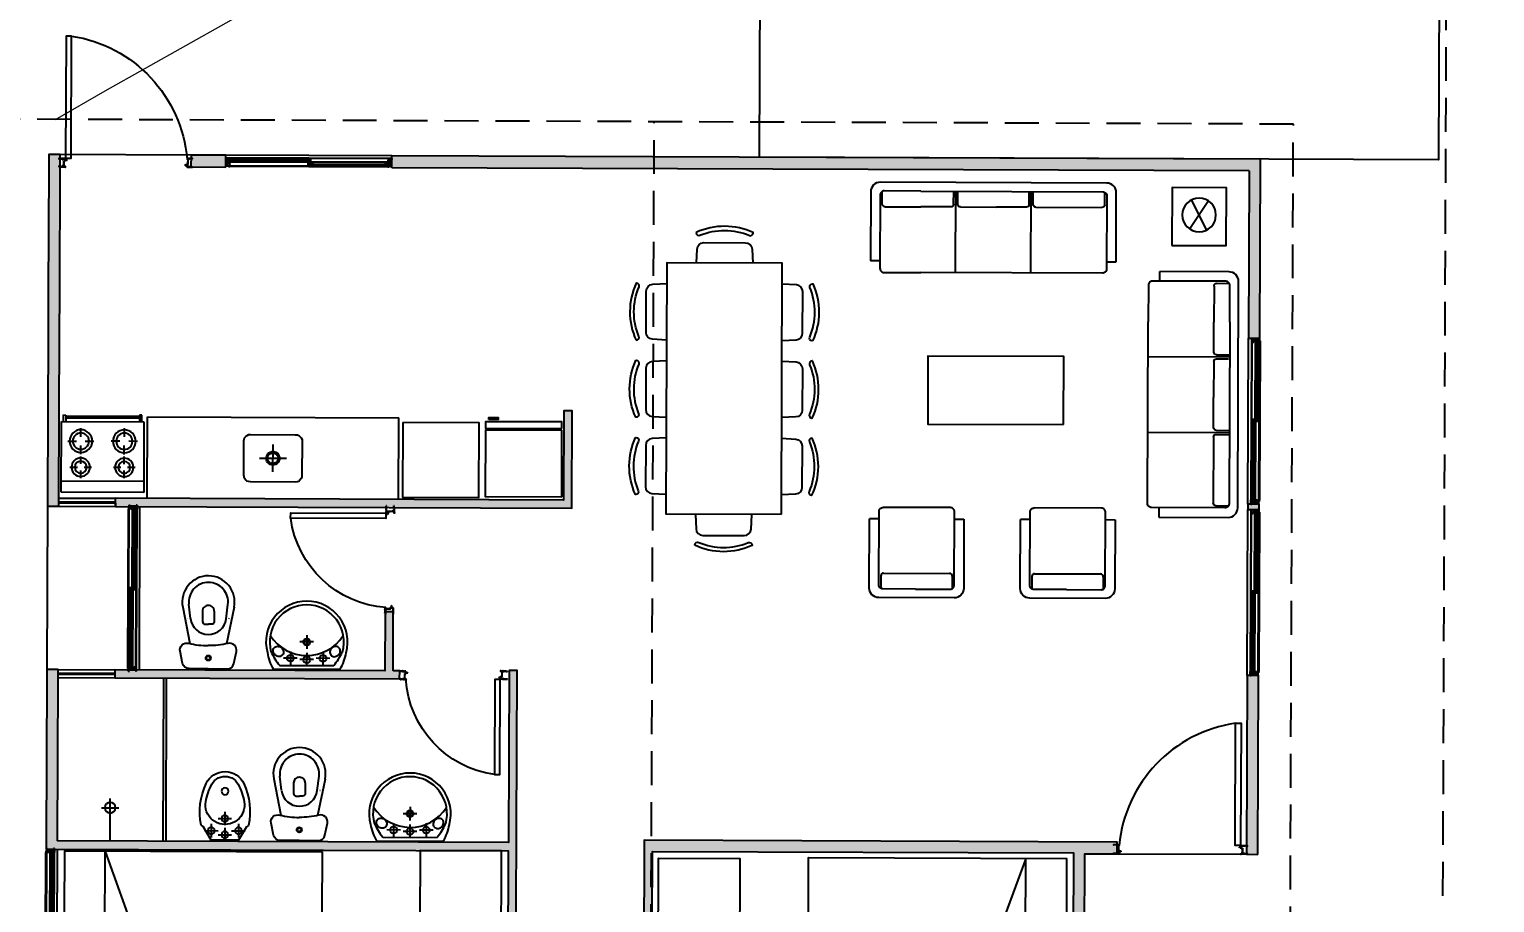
# Model space of a CAD drawing. Header units: inches. Extents: x 203 to 1065, y -1127 to 921.
# Drawn here: x 795.37 to 806.16, y 761.97 to 768.4 of the extents above; entities that cross this region are included whole.
import ezdxf

# ---------------------------------------------------------------- set-up
doc = ezdxf.new("R2010")
doc.units = ezdxf.units.IN
doc.header["$MEASUREMENT"] = 0
doc.header["$PDMODE"] = 35
doc.linetypes.add('DASHED2', pattern=[0.375, 0.25, -0.125])
doc.linetypes.add('HIDDEN', pattern=[0.375, 0.25, -0.125])
for name, color, linetype in [('4-PUERTA', 3, 'Continuous'), ('4-Ventana', 7, 'Continuous'), ('7-TECHO', 3, 'Continuous'), ('8-MUROS', 4, 'Continuous'), ('9-Equipamiento', 8, 'Continuous'), ('COTAS', 7, 'Continuous'), ('CURVAS', 32, 'Continuous'), ('D4', 210, 'Continuous'), ('Estacionamiento', 8, 'Continuous'), ('Mobiliario', 8, 'Continuous')]:
    doc.layers.add(name, color=color, linetype=linetype)
doc.layers.add('Limite terrenos', color=2, linetype='DASHED2', transparency=0.4)
doc.styles.add('TECHNICLITE', font='techl___.ttf')
doc.dimstyles.new('1-100', dxfattribs={"dimscale": 0, "dimtxt": 0.09, "dimasz": 0.03, "dimexe": 0.12, "dimexo": 0.2, "dimgap": 0.005, "dimtad": 3, "dimzin": 0, "dimdsep": 46, "dimtxsty": 'TECHNICLITE', "dimblk1": 'COTA', "dimblk2": 'COTA', "dimsah": 1, "dimcen": 2.5, "dimse1": 1, "dimse2": 1, "dimclrd": 7, "dimclre": 7, "dimclrt": 7, "dimadec": 0, "dimazin": 0, "dimtfac": 1, "dimtdec": 6, "dimtmove": 2, "dimatfit": 3, "dimldrblk": 'COTA', "dimfxl": 1, "dimtolj": 1, "dimtzin": 0, "dimarcsym": 0})

# ---------------------------------------------------------------- blocks, each defined once
blk = doc.blocks.new('PERFIL VENTANA')
for p, q in [((0, 0.03), (0.019, 0.03)), ((0, 0.03), (0, 0.022)), ((0.001, 0.022), (0, 0.022)), ((0.001, 0.028), (0.001, 0.022)), ((0.001, 0.028), (0.007, 0.028)), ((0.007, -0.028), (0.007, 0.028)), ((0.008, 0.013), (0.008, 0.028)), ((0.008, 0.028), (0.02, 0.028)), ((0.008, 0.013), (0.028, 0.013)), ((0.008, -0.012), (0.008, 0.012)), ((0.008, 0.012), (0.029, 0.012)), ((0.019, 0.034), (0.03, 0.034)), ((0.019, 0.034), (0.019, 0.03)), ((0.02, 0.032), (0.02, 0.028)), ((0.02, 0.032), (0.03, 0.032)), ((0.023, 0.017), (0.023, 0.018)), ((0.023, 0.018), (0.029, 0.018)), ((0.023, 0.017), (0.028, 0.017)), ((0.03, 0.034), (0.03, 0.032)), ((0.001, -0.022), (0, -0.022)), ((0, -0.03), (0, -0.022)), ((0, -0.03), (0.03, -0.03)), ((0.001, -0.028), (0.001, -0.022)), ((0.001, -0.028), (0.007, -0.028)), ((0.008, -0.012), (0.029, -0.012)), ((0.008, -0.028), (0.008, -0.013)), ((0.008, -0.013), (0.028, -0.013)), ((0.008, -0.028), (0.019, -0.028)), ((0.02, -0.026), (0.019, -0.026)), ((0.019, -0.028), (0.019, -0.026)), ((0.02, -0.028), (0.02, -0.026)), ((0.02, -0.028), (0.03, -0.028)), ((0.023, -0.017), (0.023, -0.018)), ((0.023, -0.017), (0.028, -0.017)), ((0.023, -0.018), (0.029, -0.018)), ((0.03, -0.03), (0.03, -0.028))]:
    blk.add_line(p, q)
for centre, radius, start, end in [((0.026, 0.015), 0.00298, 322.3763, 37.6237), ((0.026, 0.015), 0.00441, 312.5645, 47.4355), ((0.026, -0.015), 0.00298, 322.3763, 37.6237), ((0.026, -0.015), 0.00441, 312.5645, 47.4355)]:
    blk.add_arc(centre, radius, start, end)
blk = doc.blocks.new('PERFIL VENTANA2')
for p, q in [((0, 0.007), (-0.033, 0.007)), ((-0.033, 0.007), (-0.033, 0.005)), ((-0.033, 0.005), (-0.032, 0.005)), ((-0.033, 0), (-0.032, 0)), ((-0.033, -0.007), (-0.033, 0)), ((-0.023, 0.006), (-0.032, 0.006)), ((-0.032, 0.006), (-0.032, 0.005)), ((-0.032, -0.006), (-0.032, 0)), ((-0.023, -0.006), (-0.023, 0.006)), ((-0.021, -0.006), (-0.021, 0.006)), ((-0.009, 0.006), (-0.021, 0.006)), ((-0.009, -0.006), (-0.009, 0.006)), ((-0.007, -0.006), (-0.007, 0.006)), ((-0.001, 0.006), (-0.007, 0.006)), ((-0.001, 0.006), (-0.001, -0.006)), ((0, 0.007), (0, -0.007)), ((0, -0.007), (-0.033, -0.007)), ((-0.023, -0.006), (-0.032, -0.006)), ((-0.009, -0.006), (-0.021, -0.006)), ((-0.001, -0.006), (-0.007, -0.006))]:
    blk.add_line(p, q)
blk = doc.blocks.new('VENTANA C1')
for p, q in [((0.017, 0.022), (0.017, 0.019)), ((0.017, 0.022), (0.05, 0.022)), ((0.017, 0.019), (0.018, 0.019)), ((0.017, 0.011), (0.018, 0.011)), ((0.017, 0.011), (0.017, 0.007)), ((0.017, 0.007), (0.05, 0.007)), ((0.018, 0.021), (0.018, 0.019)), ((0.018, 0.021), (0.031, 0.021)), ((0.018, 0.011), (0.018, 0.009)), ((0.018, 0.009), (0.031, 0.009)), ((0.031, 0.009), (0.031, 0.021)), ((0.032, 0.009), (0.032, 0.021)), ((0.032, 0.021), (0.038, 0.021)), ((0.032, 0.009), (0.038, 0.009)), ((0.038, 0.009), (0.038, 0.021)), ((0.04, 0.009), (0.04, 0.021)), ((0.04, 0.021), (0.049, 0.021)), ((0.04, 0.009), (0.049, 0.009)), ((0.049, 0.021), (0.049, 0.02)), ((0.05, 0.02), (0.049, 0.02)), ((0.05, 0.015), (0.049, 0.015)), ((0.049, 0.009), (0.049, 0.015)), ((0.05, 0.022), (0.05, 0.02)), ((0.05, 0.007), (0.05, 0.015)), ((1.168, -0.007), (1.168, -0.015)), ((1.201, -0.007), (1.168, -0.007)), ((1.168, -0.02), (1.169, -0.02)), ((1.168, -0.022), (1.168, -0.02)), ((1.201, -0.022), (1.168, -0.022)), ((1.169, -0.009), (1.169, -0.015)), ((1.178, -0.009), (1.169, -0.009)), ((1.169, -0.021), (1.169, -0.02)), ((1.178, -0.021), (1.169, -0.021)), ((1.178, -0.009), (1.178, -0.021)), ((1.18, -0.009), (1.18, -0.021)), ((1.186, -0.009), (1.18, -0.009)), ((1.186, -0.021), (1.18, -0.021)), ((1.186, -0.009), (1.186, -0.021)), ((1.2, -0.009), (1.187, -0.009)), ((1.187, -0.009), (1.187, -0.021)), ((1.2, -0.021), (1.187, -0.021)), ((1.2, -0.011), (1.2, -0.009)), ((1.201, -0.011), (1.2, -0.011)), ((1.2, -0.021), (1.2, -0.019)), ((1.201, -0.019), (1.2, -0.019)), ((1.201, -0.011), (1.201, -0.007)), ((1.201, -0.022), (1.201, -0.019))]:
    blk.add_line(p, q)
for points in [[(0.607, 0.006), (0.615, 0.006), (0.615, -0.007), (0.607, -0.007)], [(0.608, 0.005), (0.614, 0.005), (0.614, -0.005), (0.608, -0.005)]]:
    blk.add_lwpolyline(points, close=True)
at = {"layer": '4-Ventana', "color": 8}
for p, q in [((0.008, 0.003), (0.607, 0.003)), ((0.02, 0.028), (1.202, 0.028)), ((0.03, 0.034), (1.192, 0.034)), ((0.615, 0.003), (1.214, 0.003)), ((0.008, -0.003), (0.607, -0.003)), ((0.02, -0.026), (1.202, -0.026)), ((0.03, -0.03), (1.192, -0.03)), ((0.615, -0.003), (1.214, -0.003))]:
    blk.add_line(p, q, dxfattribs=at)
at = {"layer": '4-Ventana'}
for points in [[(0.046, 0.02), (0.587, 0.02), (0.587, 0.015), (0.046, 0.015)], [(0.625, -0.015), (1.174, -0.015), (1.174, -0.02), (0.625, -0.02)]]:
    blk.add_lwpolyline(points, close=True, dxfattribs=at)
for name, p in [('PERFIL VENTANA', (0, 0)), ('PERFIL VENTANA2', (0.615, 0.015))]:
    blk.add_blockref(name, p)
at = {"xscale": -1}
blk.add_blockref('PERFIL VENTANA', (1.222, 0), dxfattribs=at)
at = {"rotation": 180}
blk.add_blockref('PERFIL VENTANA2', (0.598, -0.015), dxfattribs=at)
blk = doc.blocks.new('PERFIL PUERTA')
blk.add_lwpolyline([(0.026, -0.008), (0.026, -0.009), (0.025, -0.008), (0.025, -0.009), (0.024, -0.008), (0.024, -0.009), (0.023, -0.008), (0.023, -0.009), (0.022, -0.008), (0.022, -0.009), (0.021, -0.008), (0.021, -0.009), (0.02, -0.008), (0.02, -0.009), (0.019, -0.008), (0.019, -0.009), (0.018, -0.008), (0.018, -0.009), (0.017, -0.008), (0.017, -0.009), (0.016, -0.008), (0.016, -0.009), (0.015, -0.008), (0.015, -0.009), (0.005, -0.009), (0.004, -0.008), (0.004, -0.009), (0.003, -0.008), (0.003, -0.009), (0.002, -0.008), (0.002, -0.009), (0.001, -0.008), (0.001, -0.009), (0, -0.008), (0, -0.009), (-0.001, -0.008), (-0.001, -0.009), (-0.002, -0.008), (-0.002, -0.009), (-0.003, -0.008), (-0.003, -0.009), (-0.004, -0.008), (-0.004, -0.009), (-0.005, -0.008), (-0.005, -0.009), (-0.006, -0.008), (-0.006, -0.009), (-0.007, -0.008), (-0.007, -0.009), (-0.011, -0.009), (-0.011, -0.012), (-0.008, -0.012, -0.414214), (-0.007, -0.013), (-0.007, -0.013), (-0.016, -0.013, 0.414214), (-0.017, -0.014), (-0.017, -0.019), (-0.015, -0.019), (-0.015, -0.021, -1), (-0.016, -0.021), (-0.016, -0.02), (-0.017, -0.02), (-0.017, -0.026), (-0.016, -0.026), (-0.016, -0.025, -1), (-0.015, -0.025), (-0.015, -0.027), (-0.018, -0.027, -0.414214), (-0.019, -0.026), (-0.019, -0.014, 0.414214), (-0.02, -0.013), (-0.032, -0.013), (-0.032, -0.012, 0.194303), (-0.033, -0.011, 0.403853), (-0.033, -0.008, 0.403853), (-0.033, -0.006, 0.403853), (-0.033, -0.003, 0.403853), (-0.033, -0.001, 0.403853), (-0.033, 0.002, 0.403853), (-0.033, 0.004, 0.403853), (-0.033, 0.007, 0.403853), (-0.033, 0.009, 0.403853), (-0.033, 0.012, 0.403853), (-0.033, 0.014, 0.403853), (-0.033, 0.017, 0.403853), (-0.033, 0.019, 0.403853), (-0.033, 0.022, 0.403853), (-0.033, 0.024, 0.194303), (-0.032, 0.026), (-0.032, 0.027), (-0.031, 0.027), (-0.031, 0.017), (-0.031, 0.001, 0.414214), (-0.03, 0), (-0.025, 0, -0.414214), (-0.025, -0.001), (-0.025, -0.001, -0.414214), (-0.025, -0.001), (-0.031, -0.001), (-0.031, -0.007), (-0.029, -0.007), (-0.029, -0.008), (-0.03, -0.008, 0.414214), (-0.031, -0.009), (-0.031, -0.011, 0.414214), (-0.03, -0.012), (-0.013, -0.012, 0.414214), (-0.012, -0.011), (-0.012, -0.009), (-0.012, -0.008, -0.414214), (-0.011, -0.007), (0.031, -0.007), (0.031, -0.001), (0.025, -0.001, -0.414214), (0.025, -0.001), (0.025, -0.001, -0.414214), (0.025, 0), (0.03, 0, 0.414214), (0.031, 0.001), (0.031, 0.017), (0.031, 0.027), (0.032, 0.027), (0.032, 0.026, 0.194303), (0.033, 0.024, 0.403853), (0.033, 0.022, 0.403853), (0.033, 0.019, 0.403853), (0.033, 0.017, 0.403853), (0.033, 0.014, 0.403853), (0.033, 0.012, 0.403853), (0.033, 0.009, 0.403853), (0.033, 0.007, 0.403853), (0.033, 0.004, 0.403853), (0.033, 0.002, 0.403853), (0.033, -0.001, 0.403853), (0.033, -0.003, 0.403853), (0.033, -0.006, 0.403853), (0.033, -0.008, 0.403853), (0.033, -0.011, 0.194303), (0.032, -0.012), (0.032, -0.013), (0.026, -0.013), (0.026, -0.013, -0.414214), (0.027, -0.012), (0.031, -0.012), (0.031, -0.009), (0.027, -0.009)], format="xyb", close=True)
blk = doc.blocks.new('PERFIL PUERTA 1')
for p, q in [((-0.002, 0.04), (0.005, 0.04)), ((-0.002, 0.001), (-0.002, 0.002)), ((0, 0), (-0.002, 0)), ((-0.002, 0), (-0.002, 0)), ((0, 0), (-0.002, 0)), ((0, 0.038), (0.005, 0.038)), ((0, 0.032), (0, 0.038)), ((0, 0.032), (0.041, 0.032)), ((0, 0.024), (0, 0.031)), ((0.042, 0.031), (0, 0.031)), ((0, 0.024), (0.01, 0.024)), ((0, 0.013), (0, 0.023)), ((0.01, 0.023), (0, 0.023)), ((0, 0.009), (0, 0.014)), ((0, 0.001), (0, 0.009)), ((0, 0.001), (0.001, 0.001)), ((0, 0), (0, -0.009)), ((0.001, 0.001), (0.001, -0.009)), ((0.005, 0.038), (0.005, 0.04)), ((0.01, 0.023), (0.01, 0.024)), ((0.037, 0.038), (0.037, 0.04)), ((0.037, 0.04), (0.048, 0.04)), ((0.037, 0.038), (0.041, 0.038)), ((0.041, 0.032), (0.041, 0.038)), ((0.042, 0.031), (0.042, 0.038)), ((0.042, 0.038), (0.058, 0.038)), ((0.046, 0.055), (0.049, 0.055)), ((0.046, 0.052), (0.046, 0.055)), ((0.046, 0.052), (0.047, 0.052)), ((0.046, 0.046), (0.046, 0.049)), ((0.046, 0.049), (0.047, 0.049)), ((0.046, 0.046), (0.048, 0.046)), ((0.047, 0.053), (0.048, 0.053)), ((0.047, 0.052), (0.047, 0.053)), ((0.047, 0.048), (0.047, 0.049)), ((0.047, 0.048), (0.048, 0.048)), ((0.048, 0.048), (0.048, 0.053)), ((0.048, 0.04), (0.048, 0.046)), ((0.049, 0.04), (0.049, 0.055)), ((0.049, 0.04), (0.059, 0.04)), ((0.05, 0.023), (0.05, 0.024)), ((0.05, 0.024), (0.058, 0.024)), ((0.058, 0.023), (0.05, 0.023)), ((0.056, 0.001), (0.058, 0.001)), ((0.056, 0.001), (0.056, -0.009)), ((0.057, 0.031), (0.057, 0.032)), ((0.057, 0.032), (0.058, 0.032)), ((0.058, 0.031), (0.057, 0.031)), ((0.058, 0.032), (0.058, 0.038)), ((0.058, 0.024), (0.058, 0.031)), ((0.058, 0.013), (0.058, 0.023)), ((0.058, 0.009), (0.058, 0.014)), ((0.058, 0.001), (0.058, 0.009)), ((0.058, 0), (0.058, -0.009)), ((0.058, 0), (0.059, 0)), ((0.059, 0), (0.058, 0)), ((0.059, 0), (0.059, 0)), ((0, -0.009), (0.001, -0.009)), ((0.056, -0.009), (0.058, -0.009))]:
    blk.add_line(p, q)
for radius in [0.00228, 0.00128]:
    blk.add_circle((-0.002, 0.042), radius)
for centre, radius, start, end in [((-0.006, 0.008), 0.004, 15.4778, 15.4778), ((-0.006, 0.04), 0.004, 344.5222, 353.5674), ((-0.001, 0.039), 0.000208, 164.5222, 254.3626), ((-0.002, 0.038), 0.000926, 315.0751, 43.9996), ((-0.001, 0.038), 0.000208, 108.652, 250.079), ((-0.002, 0.037), 0.000926, 316.0004, 45.3053), ((-0.002, 0.035), 0.000926, 315.0751, 47.463), ((-0.001, 0.036), 0.000208, 105.6374, 242.4915), ((-0.002, 0.033), 0.000926, 316.0004, 45.3053), ((-0.001, 0.034), 0.000208, 108.652, 250.079), ((-0.006, 0.032), 0.004, 359.3447, 0.6553), ((-0.001, 0.033), 0.000208, 105.6374, 180.6553), ((-0.002, 0.032), 0.000926, 315.0751, 43.9996), ((-0.001, 0.032), 0.000208, 179.3447, 254.3626), ((-0.002, 0.03), 0.000926, 316.0004, 45.3053), ((-0.001, 0.031), 0.000208, 108.652, 250.079), ((-0.001, 0.029), 0.000208, 105.6374, 242.4915), ((-0.002, 0.028), 0.000926, 315.0751, 47.463), ((-0.001, 0.027), 0.000208, 108.652, 250.079), ((-0.002, 0.026), 0.000926, 316.0004, 45.3053), ((-0.006, 0.024), 0.004, 0, 15.4778), ((-0.001, 0.026), 0.000208, 105.6374, 195.4778), ((-0.006, 0.024), 0.004, 344.5222, 0), ((-0.001, 0.023), 0.000208, 164.5222, 254.3626), ((-0.002, 0.023), 0.000926, 315.0751, 43.9996), ((-0.001, 0.022), 0.000208, 108.652, 250.079), ((-0.002, 0.021), 0.000926, 316.0004, 45.3053), ((-0.002, 0.019), 0.000926, 315.0751, 47.463), ((-0.001, 0.02), 0.000208, 105.6374, 242.4915), ((-0.002, 0.017), 0.000926, 316.0004, 45.3053), ((-0.001, 0.018), 0.000208, 108.652, 250.079), ((-0.001, 0.017), 0.000208, 105.6374, 195.4778), ((-0.006, 0.015), 0.004, 8.6374, 15.4778), ((-0.001, 0.016), 0.000208, 164.5222, 254.3626), ((-0.006, 0.017), 0.004, 344.5222, 351.3626), ((-0.002, 0.015), 0.000926, 315.0751, 43.9996), ((-0.001, 0.014), 0.000208, 108.652, 250.079), ((-0.002, 0.013), 0.000926, 316.0004, 45.3053), ((-0.002, 0.011), 0.000926, 315.0751, 47.463), ((-0.001, 0.012), 0.000208, 105.6374, 242.4915), ((-0.001, 0.01), 0.000208, 108.652, 250.079), ((-0.002, 0.01), 0.000926, 316.0004, 45.3053), ((-0.001, 0.009), 0.000208, 164.5222, 254.3626), ((-0.001, 0.009), 0.000208, 105.6374, 195.4778), ((-0.002, 0.008), 0.000926, 315.0751, 43.9996), ((-0.002, 0.006), 0.000926, 316.0004, 45.3053), ((-0.001, 0.007), 0.000208, 108.652, 250.079), ((-0.001, 0.005), 0.000208, 105.6374, 242.4915), ((-0.002, 0.004), 0.000926, 315.0751, 47.463), ((-0.001, 0.003), 0.000208, 108.652, 250.079), ((-0.002, 0.003), 0.000926, 316.0004, 45.3053), ((-0.001, 0.002), 0.000208, 105.6374, 195.4778), ((-0.006, 0), 0.004, 0, 15.4778), ((0.063, 0.04), 0.004, 186.4326, 195.4778), ((0.06, 0.038), 0.000926, 136.0004, 224.9249), ((0.059, 0.039), 0.000208, 285.6374, 15.4778), ((0.059, 0.038), 0.000208, 289.921, 71.348), ((0.06, 0.037), 0.000926, 134.6947, 223.9996), ((0.059, 0.036), 0.000208, 297.5085, 74.3626), ((0.06, 0.035), 0.000926, 132.537, 224.9249), ((0.059, 0.034), 0.000208, 289.921, 71.348), ((0.06, 0.033), 0.000926, 134.6947, 223.9996), ((0.059, 0.033), 0.000208, 359.3447, 74.3626), ((0.059, 0.032), 0.000208, 285.6374, 0.6553), ((0.06, 0.032), 0.000926, 136.0004, 224.9249), ((0.059, 0.031), 0.000208, 289.921, 71.348), ((0.06, 0.03), 0.000926, 134.6947, 223.9996), ((0.06, 0.028), 0.000926, 132.537, 224.9249), ((0.059, 0.029), 0.000208, 297.5085, 74.3626), ((0.06, 0.026), 0.000926, 134.6947, 223.9996), ((0.059, 0.027), 0.000208, 289.921, 71.348), ((0.059, 0.026), 0.000208, 344.5222, 74.3626), ((0.063, 0.024), 0.004, 164.5222, 180), ((0.059, 0.024), 0.000208, 285.6374, 15.4778), ((0.06, 0.023), 0.000926, 136.0004, 224.9249), ((0.063, 0.025), 0.004, 186.4326, 195.4778), ((0.059, 0.022), 0.000208, 289.921, 71.348), ((0.06, 0.021), 0.000926, 134.6947, 223.9996), ((0.059, 0.02), 0.000208, 297.5085, 74.3626), ((0.06, 0.02), 0.000926, 132.537, 224.9249), ((0.059, 0.019), 0.000208, 289.921, 71.348), ((0.06, 0.018), 0.000926, 134.6947, 223.9996), ((0.06, 0.016), 0.000926, 136.0004, 224.9249), ((0.059, 0.017), 0.000208, 285.6374, 0.6553), ((0.059, 0.017), 0.000208, 359.3447, 74.3626), ((0.06, 0.014), 0.000926, 134.6947, 223.9996), ((0.059, 0.015), 0.000208, 289.921, 71.348), ((0.059, 0.014), 0.000208, 297.5085, 74.3626), ((0.06, 0.013), 0.000926, 132.537, 224.9249), ((0.059, 0.012), 0.000208, 289.921, 71.348), ((0.06, 0.011), 0.000926, 134.6947, 223.9996), ((0.063, 0.009), 0.004, 164.5222, 180), ((0.059, 0.01), 0.000208, 344.5222, 74.3626), ((0.063, 0.009), 0.004, 180, 195.4778), ((0.059, 0.008), 0.000208, 285.6374, 15.4778), ((0.06, 0.007), 0.000926, 136.0004, 224.9249), ((0.059, 0.006), 0.000208, 289.921, 71.348), ((0.06, 0.006), 0.000926, 134.6947, 223.9996), ((0.059, 0.005), 0.000208, 297.5085, 74.3626), ((0.06, 0.004), 0.000926, 132.537, 224.9249), ((0.06, 0.002), 0.000926, 134.6947, 223.9996), ((0.059, 0.003), 0.000208, 289.921, 71.348), ((0.059, 0.001), 0.000208, 344.5222, 74.3626), ((0.063, 0), 0.004, 164.5222, 180), ((0.064, 0.032), 0.004, 179.3447, 180.6553), ((0.064, 0.017), 0.004, 179.3447, 180.6553)]:
    blk.add_arc(centre, radius, start, end)
blk = doc.blocks.new('PUERTA 90')
at = {"layer": '4-PUERTA'}
blk.add_lwpolyline([(-0.045, 0.03), (-0.085, 0.03), (-0.085, 0.93), (-0.045, 0.93)], close=True, dxfattribs=at)
at = {"layer": '4-PUERTA', "color": 252}
blk.add_arc((0.063, -0.066), 1.007, 98.4244, 174.7413, dxfattribs=at)
at = {"rotation": 90}
for name, p in [('PERFIL PUERTA', (-0.953, 0)), ('PERFIL PUERTA 1', (0, -0.031))]:
    blk.add_blockref(name, p, dxfattribs=at)
blk = doc.blocks.new('COCINA1')
at = {"linetype": 'Continuous'}
for p, q in [((0, 0.304), (0, -0.304)), ((0.52, 0.304), (0, 0.304)), ((0.08, 0.304), (0.08, -0.304)), ((0.184, 0.24), (0.184, 0.184)), ((0.376, 0.256), (0.376, 0.192)), ((0.52, -0.304), (0.52, 0.304)), ((0.52, 0.288), (0.568, 0.288)), ((0.568, 0.272), (0.52, 0.272)), ((0.544, 0.272), (0.544, -0.272)), ((0.552, -0.272), (0.552, 0.272)), ((0.56, 0.272), (0.56, -0.272)), ((0.568, 0.288), (0.568, 0.272)), ((0.104, 0.16), (0.16, 0.16)), ((0.184, 0.136), (0.184, 0.08)), ((0.208, 0.16), (0.264, 0.16)), ((0.28, 0.16), (0.344, 0.16)), ((0.376, 0.128), (0.376, 0.064)), ((0.408, 0.16), (0.472, 0.16)), ((0.184, -0.136), (0.184, -0.08)), ((0.376, -0.128), (0.376, -0.064)), ((0.104, -0.16), (0.16, -0.16)), ((0.184, -0.24), (0.184, -0.184)), ((0.208, -0.16), (0.264, -0.16)), ((0.28, -0.16), (0.344, -0.16)), ((0.376, -0.256), (0.376, -0.192)), ((0.408, -0.16), (0.472, -0.16)), ((0, -0.304), (0.52, -0.304)), ((0.568, -0.272), (0.52, -0.272)), ((0.52, -0.288), (0.568, -0.288)), ((0.568, -0.288), (0.568, -0.272))]:
    blk.add_line(p, q, dxfattribs=at)
for centre, radius in [((0.184, 0.16), 0.068), ((0.376, 0.16), 0.084), ((0.376, 0.16), 0.06), ((0.184, 0.16), 0.044), ((0.184, -0.16), 0.068), ((0.376, -0.16), 0.084), ((0.376, -0.16), 0.06), ((0.184, -0.16), 0.044)]:
    blk.add_circle(centre, radius, dxfattribs=at)
blk = doc.blocks.new('HEL1-PL')
for points in [[(2, -41), (73, -41), (73, 41), (2, 41)], [(75, -41), (82, -41), (82, 41), (75, 41)], [(84.3, 37.3), (86.6, 37.3), (86.6, 27.4), (84.3, 27.4)]]:
    blk.add_lwpolyline(points, close=True)
blk = doc.blocks.new('1sillon3c')
at = {"color": 0}
for p, q in [((0.58, 0.834), (0.58, 0.904)), ((0.16, 0.819), (0.071, 0.819)), ((0.18, 0.799), (0.18, 0.534)), ((0.18, 0.313), (0.18, 0.534)), ((0.16, 0.293), (0.064, 0.293)), ((0.664, 0.278), (0.064, 0.278)), ((0.16, 0.263), (0.071, 0.263)), ((0.18, 0.243), (0.18, -0.022)), ((0.18, -0.243), (0.18, -0.022)), ((0.16, -0.263), (0.064, -0.263)), ((0.664, -0.278), (0.064, -0.278)), ((0.16, -0.293), (0.064, -0.293)), ((0.18, -0.313), (0.18, -0.799)), ((0.16, -0.819), (0.071, -0.819)), ((0.58, -0.834), (0.58, -0.904))]:
    blk.add_line(p, q, dxfattribs=at)
for points in [[(0.58, -0.904), (0.07, -0.904, -0.414214), (0, -0.834), (0, 0.834), (0, 0.834, -0.414214), (0.07, 0.904), (0.58, 0.904, -0.42137)], [(0.064, 0.534), (0.064, 0.804, -0.414214), (0.094, 0.834), (0.634, 0.834, -0.414214), (0.664, 0.804)], [(0.664, 0.804), (0.664, 0.534, -0.37482)], [(0.064, 0.534), (0.064, -0.804, 0.414214), (0.094, -0.834), (0.634, -0.834, 0.414214), (0.664, -0.804)], [(0.664, -0.804), (0.664, 0.534, 0.129153)]]:
    blk.add_lwpolyline(points, format="xyb", dxfattribs=at)
for centre, start, end in [((0.16, 0.799), 0, 90), ((0.16, 0.313), 270, 0), ((0.16, 0.243), 0, 90), ((0.16, -0.243), 270, 0), ((0.16, -0.313), 0, 90), ((0.16, -0.799), 270, 0)]:
    blk.add_arc(centre, 0.02, start, end, dxfattribs=at)
blk = doc.blocks.new('sillon solo')
at = {"layer": '9-Equipamiento'}
for p, q in [((-0.278, 0.579), (-0.348, 0.579)), ((0.278, 0.58), (0.348, 0.58)), ((-0.263, 0.16), (-0.263, 0.064)), ((-0.243, 0.18), (0.243, 0.18)), ((0.263, 0.16), (0.263, 0.071))]:
    blk.add_line(p, q, dxfattribs=at)
for points in [[(-0.008, 0.064), (-0.248, 0.064, -0.414214), (-0.278, 0.094), (-0.278, 0.634, -0.414214), (-0.248, 0.664)], [(0.248, 0.664), (-0.248, 0.664, 0.129153)], [(-0.008, 0.064), (0.248, 0.064, 0.414214), (0.278, 0.094), (0.278, 0.634, 0.414214), (0.248, 0.664)], [(0.348, 0.58), (0.348, 0.07, -0.414214), (0.278, 0), (-0.278, 0), (-0.278, 0, -0.414214), (-0.348, 0.07), (-0.348, 0.579, -0.42137)]]:
    blk.add_lwpolyline(points, format="xyb", dxfattribs=at)
for centre, start, end in [((-0.243, 0.16), 90.0034, 180.0034), ((0.243, 0.16), 0.0034, 90.0034)]:
    blk.add_arc(centre, 0.02, start, end, dxfattribs=at)
blk = doc.blocks.new('Inodmochila')
at = {"color": 8}
for p, q in [((-0.189, -0.374), (-0.135, -0.106)), ((0.189, -0.374), (0.135, -0.106)), ((-0.131, -0.29), (-0.144, -0.395)), ((0.131, -0.29), (0.144, -0.395))]:
    blk.add_line(p, q, dxfattribs=at)
for points in [[(0, 0.079), (-0.14, 0.079, 0.352711), (-0.189, 0.04), (-0.208, -0.049, 0.541684), (-0.144, -0.108, -0.060637), (0, -0.091, -0.187796)], [(0, 0.079), (0.14, 0.079, -0.352711), (0.189, 0.04), (0.208, -0.049, -0.541684), (0.144, -0.108, 0.060637), (0, -0.091, 0.187796)], [(-0.043, -0.346), (-0.043, -0.268, -0.414214), (-0.023, -0.248), (0, -0.248)], [(0.043, -0.346), (0.043, -0.268, 0.414214), (0.023, -0.248), (0, -0.248)]]:
    blk.add_lwpolyline(points, format="xyb", dxfattribs=at)
for radius in [0.0189, 0.0189, 0.0139]:
    blk.add_circle((0, 0), radius, dxfattribs=at)
for centre, radius, start, end in [((0, -0.305), 0.132, 90, 173.2167), ((0, -0.305), 0.132, 6.7833, 90), ((0, -0.412), 0.193, 141.6916, 142.0334), ((0, -0.412), 0.193, 37.9666, 38.3084), ((0, -0.412), 0.193, 168.6739, 270), ((0, -0.412), 0.145, 173.2166, 270), ((-0.002, -0.345), 0.0412, 179.6418, 272.6053), ((0.002, -0.345), 0.0412, 267.3947, 0.3582), ((0, -0.412), 0.193, 270, 11.3261), ((0, -0.412), 0.145, 270, 6.7834)]:
    blk.add_arc(centre, radius, start, end, dxfattribs=at)
blk = doc.blocks.new('Lavatnordico')
at = {"color": 8}
for p, q in [((0.2, -0.027), (-0.2, -0.027)), ((-0.17, -0.08), (-0.07, -0.08)), ((-0.12, -0.13), (-0.12, -0.03)), ((-0.05, -0.07), (0.05, -0.07)), ((0, -0.12), (0, -0.02)), ((0.07, -0.08), (0.17, -0.08)), ((0.12, -0.13), (0.12, -0.03)), ((-0.05, -0.2), (0.05, -0.2)), ((0, -0.25), (0, -0.15))]:
    blk.add_line(p, q, dxfattribs=at)
for points in [[(0.246, 0), (-0.246, 0, 0.098119), (-0.29, -0.121, 0.494177), (0, -0.5, 0.494177), (0.29, -0.121, 0.098119)], [(-0.24, -0.156, 0.110975), (-0.229, -0.164, 0.102816), (-0.215, -0.167, 0.093051), (-0.2, -0.165, 0.087156), (-0.186, -0.157, 0.087156), (-0.176, -0.144, 0.093051), (-0.171, -0.13, 0.102816), (-0.172, -0.116, 0.110975), (-0.178, -0.104, 0.110975), (-0.189, -0.096, 0.102816), (-0.203, -0.092, 0.093051), (-0.218, -0.095, 0.087156), (-0.232, -0.103, 0.087156), (-0.242, -0.115, 0.093051), (-0.247, -0.129, 0.102816), (-0.246, -0.144, 0.110975)], [(0.24, -0.156, -0.110975), (0.229, -0.164, -0.102816), (0.215, -0.167, -0.093051), (0.2, -0.165, -0.087156), (0.186, -0.157, -0.087156), (0.176, -0.144, -0.093051), (0.171, -0.13, -0.102816), (0.172, -0.116, -0.110975), (0.178, -0.104, -0.110975), (0.189, -0.096, -0.102816), (0.203, -0.092, -0.093051), (0.218, -0.095, -0.087156), (0.232, -0.103, -0.087156), (0.242, -0.115, -0.093051), (0.247, -0.129, -0.102816), (0.246, -0.144, -0.110975)]]:
    blk.add_lwpolyline(points, format="xyb", close=True, dxfattribs=at)
for centre, radius in [((-0.12, -0.08), 0.025), ((0, -0.07), 0.025), ((0.12, -0.08), 0.025), ((0, -0.2), 0.025), ((0, -0.2), 0.02)]:
    blk.add_circle(centre, radius, dxfattribs=at)
for centre, radius, start, end in [((0, -0.418), 0.318, 32.4176, 147.5824), ((0.089, -0.278), 0.382, 139.0798, 156.7648), ((-0.089, -0.278), 0.382, 23.2352, 40.9202), ((0, -0.2), 0.273, 164.4705, 270), ((0, -0.2), 0.273, 270, 15.5295)]:
    blk.add_arc(centre, radius, start, end, dxfattribs=at)
blk = doc.blocks.new('Bidetnordico')
at = {"color": 0}
for p, q in [((0, -0.08), (0, 0.02)), ((-0.15, -0.06), (-0.05, -0.06)), ((-0.1, -0.11), (-0.1, -0.01)), ((-0.05, -0.03), (0.05, -0.03)), ((0, -0.2), (0, -0.1)), ((0.05, -0.06), (0.15, -0.06)), ((0.1, -0.11), (0.1, -0.01)), ((-0.05, -0.15), (0.05, -0.15))]:
    blk.add_line(p, q, dxfattribs=at)
blk.add_lwpolyline([(0.139, -0.407, 0.159269), (0.175, -0.1), (0.16, -0.09), (0.1, 0.01), (-0.1, 0.01), (-0.16, -0.09), (-0.175, -0.1, 0.159269), (-0.139, -0.407, 0.638069)], format="xyb", close=True, dxfattribs=at)
for centre in [(-0.1, -0.06), (0, -0.03), (0.1, -0.06), (0, -0.15), (0, -0.35)]:
    blk.add_circle(centre, 0.025, dxfattribs=at)
for centre, radius, start, end in [((0, -0.25), 0.144, 357.5047, 182.4953), ((0.237, -0.212), 0.383, 186.6217, 207.0756), ((-0.237, -0.212), 0.383, 332.9244, 353.3783), ((0, -0.35), 0.11, 199.2276, 340.7724)]:
    blk.add_arc(centre, radius, start, end, dxfattribs=at)
blk = doc.blocks.new('4 Dorm')
h = blk.add_hatch(color=8)
h.dxf.hatch_style = 1
h.paths.add_polyline_path([(-4.465, 10.238), (-8.922, 10.238), (-8.922, 8.849), (-8.838, 8.849), (-8.838, 10.151), (-5.519, 10.151), (-5.519, 8.498), (-5.459, 8.498), (-5.459, 8.544), (-4.518, 8.544), (-4.518, 8.497), (-4.465, 8.497), (-4.465, 8.604), (-5.459, 8.604), (-5.459, 10.151), (-4.465, 10.151)])
h.paths.add_polyline_path([(0, 10.238), (-4.465, 10.238), (-4.465, 10.151), (-1.358, 10.151), (-1.358, 8.849), (-1.274, 8.849), (-1.274, 10.151), (0, 10.151)])
h.paths.add_polyline_path([(-0.032, 10.151), (-0.069, 10.151), (-0.069, 10.011), (-0.032, 10.011)], flags=17)
h.paths.add_polyline_path([(-0.109, 10.151), (-0.146, 10.151), (-0.146, 10.011), (-0.109, 10.011)], flags=17)
h.paths.add_polyline_path([(-1.274, 7.637), (-1.338, 7.637), (-4.465, 7.637), (-4.465, 7.577), (-1.274, 7.577)])
h.paths.add_polyline_path([(-4.465, 7.637), (-4.518, 7.637), (-4.518, 7.577), (-4.465, 7.577)])
h.paths.add_polyline_path([(-5.457, 7.637), (-8.922, 7.637), (-8.922, 6.325), (-8.838, 6.325), (-8.838, 7.577), (-5.457, 7.577)])
h.paths.add_polyline_path([(-5.459, 6.716), (-5.519, 6.716), (-5.519, 5.113), (-8.922, 5.113), (-8.922, 5.053), (-8.922, 3.851), (-8.922, 3.791), (-8.838, 3.791), (-8.838, 3.851), (-8.842, 3.851), (-8.842, 5.053), (-5.519, 5.053), (-5.519, 3.786), (-5.459, 3.786)])
h.paths.add_polyline_path([(-6.324, 3.851), (-8.422, 3.851), (-8.422, 3.791), (-6.433, 3.791), (-6.433, 3.358), (-6.373, 3.358), (-6.373, 3.791), (-6.324, 3.791)])
h.paths.add_polyline_path([(-5.062, 2.589), (-8.422, 2.589), (-8.422, 2.529), (-5.122, 2.529), (-5.122, 1.873), (-5.062, 1.873)])
h.paths.add_polyline_path([(-8.838, 1.317), (-8.838, 2.529), (-8.838, 2.589), (-8.922, 2.589), (-8.922, 2.529), (-8.922, 1.317), (-8.922, 1.024), (-8.922, 0.087), (-8.922, 0), (-8.838, 0), (-8.838, 0.085), (-8.838, 1.024)])
h.paths.add_polyline_path([(-7.618, 0.087), (-7.875, 0.087), (-7.875, 0), (-7.618, 0)])
h.paths.add_polyline_path([(-4.465, 0.087), (-6.396, 0.087), (-6.396, 0), (-4.465, 0)])
h.paths.add_polyline_path([(0, 1.317), (-0.084, 1.317), (-0.084, 0.087), (-4.465, 0.087), (-4.465, 0), (0, 0)])
h.paths.add_polyline_path([(0, 2.579), (-0.084, 2.579), (-0.084, 2.539), (0, 2.539)])
h.paths.add_polyline_path([(0, 5.118), (-0.084, 5.118), (-0.084, 3.801), (0, 3.801)])
h.paths.add_polyline_path([(-1.274, 6.365), (-1.358, 6.365), (-1.358, 5.113), (-4.458, 5.113), (-4.458, 6.716), (-4.465, 6.716), (-4.465, 5.031), (-1.036, 5.031), (-1.036, 5.118), (-1.274, 5.118)])
h.paths.add_polyline_path([(-4.465, 6.716), (-4.518, 6.716), (-4.518, 5.031), (-4.465, 5.031)])
h.paths.add_polyline_path([(-4.458, 8.604), (-4.465, 8.604), (-4.465, 8.497), (-4.458, 8.497)])
at = {"color": 8}
for p, q in [((-1.036, 5.118), (-0.084, 5.118)), ((-7.875, 0), (-8.838, 0))]:
    blk.add_line(p, q, dxfattribs=at)
for p in [(-8.422, 2.564), (-8.422, 2.589)]:
    blk.add_line(p, (-8.422, 2.589))
at = {"layer": '4-PUERTA'}
for points in [[(-5.584, 3.852), (-5.624, 3.852), (-5.624, 4.552), (-5.584, 4.552)], [(-6.431, 2.631), (-6.431, 2.671), (-7.131, 2.671), (-7.131, 2.631)]]:
    blk.add_lwpolyline(points, close=True, dxfattribs=at)
at = {"layer": '4-PUERTA', "color": 9}
for centre, start, end in [((-5.52, 3.799), 97.8162, 176.2807), ((-6.378, 2.567), 93.7193, 172.1838)]:
    blk.add_arc(centre, 0.76, start, end, dxfattribs=at)
at = {"layer": '4-Ventana'}
for p, q in [((-8.838, 3.826), (-8.422, 3.826)), ((-8.838, 3.821), (-8.422, 3.821)), ((-8.838, 3.816), (-8.422, 3.816)), ((-8.838, 2.564), (-8.422, 2.564)), ((-8.838, 2.559), (-8.422, 2.559)), ((-8.838, 2.554), (-8.422, 2.554))]:
    blk.add_line(p, q, dxfattribs=at)
at = {"layer": '7-TECHO', "linetype": 'HIDDEN'}
for p, q in [((-4.465, 10.251), (-4.465, -0.259)), ((0.241, 10.251), (0.241, -0.259)), ((0.241, -0.259), (-9.172, -0.259))]:
    blk.add_line(p, q, dxfattribs=at)
at = {"layer": '8-MUROS', "color": 252}
for p, q in [((-8.838, 6.325), (-8.838, 5.113)), ((-8.062, 3.851), (-8.062, 5.053)), ((-8.042, 3.851), (-8.042, 5.053)), ((-8.922, 2.589), (-8.922, 3.791)), ((-8.838, 3.851), (-8.422, 3.851)), ((-8.838, 3.791), (-8.422, 3.791)), ((-8.241, 3.791), (-8.241, 2.589)), ((-0.084, 3.801), (-0.084, 2.579)), ((-8.838, 2.589), (-8.422, 2.589)), ((-8.838, 2.529), (-8.422, 2.529)), ((-8.188, 2.529), (-8.188, 1.929)), ((-6.338, 2.529), (-6.338, 1.929)), ((-0.084, 2.539), (-0.084, 1.317)), ((-8.188, 1.929), (-6.338, 1.929)), ((-6.396, 0), (-7.618, 0))]:
    blk.add_line(p, q, dxfattribs=at)
at = {"layer": '8-MUROS'}
for p, q in [((-8.922, 3.851), (-8.922, 5.053)), ((-8.842, 3.851), (-8.842, 5.053)), ((-8.838, 3.851), (-8.838, 3.791)), ((-8.422, 3.791), (-8.422, 3.851)), ((-8.422, 2.589), (-8.422, 2.529)), ((-7.875, 0.087), (-7.618, 0.087)), ((-7.875, 0), (-7.875, 0.087)), ((-7.618, 0.087), (-7.618, 0)), ((-6.396, 0.087), (-6.396, 0)), ((-0.084, 0.087), (-6.396, 0.087))]:
    blk.add_line(p, q, dxfattribs=at)
at = {"layer": '8-MUROS', "color": 8}
for p, q in [((-8.452, 5.053), (-8.452, 4.739)), ((-8.515, 4.807), (-8.389, 4.807))]:
    blk.add_line(p, q, dxfattribs=at)
at = {"layer": '8-MUROS'}
for points in [[(-8.922, 5.053), (-8.922, 5.053), (-8.922, 5.113), (-5.519, 5.113), (-5.519, 6.716), (-5.459, 6.716), (-5.459, 3.786), (-5.519, 3.786), (-5.519, 5.053), (-8.842, 5.053)], [(-1.274, 6.365), (-1.274, 5.118), (-1.036, 5.118), (-1.036, 5.031), (-4.518, 5.031), (-4.518, 6.716), (-4.458, 6.716), (-4.458, 5.113), (-1.358, 5.113), (-1.358, 6.365), (-1.274, 6.365)], [(0, 5.118), (0, 3.801), (-0.084, 3.801), (-0.084, 5.118), (0, 5.118)], [(-8.838, 3.791), (-8.922, 3.791), (-8.922, 3.851)], [(-8.842, 3.851), (-8.838, 3.851)], [(-8.422, 3.851), (-6.324, 3.851), (-6.324, 3.791), (-6.373, 3.791)], [(-6.373, 3.791), (-6.373, 3.358), (-6.433, 3.358), (-6.433, 3.791), (-8.422, 3.791)], [(-8.838, 0.085), (-8.838, 0), (-8.922, 0), (-8.922, 0.087), (-8.922, 1.024), (-8.922, 1.317), (-8.922, 2.529), (-8.922, 2.529), (-8.922, 2.589), (-8.838, 2.589), (-8.838, 2.529), (-8.838, 1.317), (-8.838, 1.024), (-8.838, 0.087)], [(-8.422, 2.589), (-5.062, 2.589), (-5.062, 1.873), (-5.122, 1.873), (-5.122, 2.529), (-8.422, 2.529)], [(-0.084, 0.087), (-0.084, 1.317), (0, 1.317), (0, 0)], [(-7.618, 0), (-7.875, 0)], [(0, 0), (-6.396, 0)]]:
    blk.add_lwpolyline(points, dxfattribs=at)
blk.add_lwpolyline([(-0.084, 2.539), (-0.084, 2.579), (0, 2.579), (0, 2.539)], close=True, dxfattribs=at)
at = {"layer": '8-MUROS', "color": 8}
blk.add_circle((-8.452, 4.807), 0.039, dxfattribs=at)
at = {"layer": '9-Equipamiento'}
for points in [[(-7.099, 2.056), (-7.084, 2.056), (-7.072, 2.062), (-7.064, 2.07), (-7.055, 2.079), (-7.049, 2.091), (-7.049, 2.103), (-7.049, 2.355), (-7.049, 2.367), (-7.055, 2.379), (-7.064, 2.391), (-7.072, 2.399), (-7.084, 2.402), (-7.099, 2.405), (-7.428, 2.405), (-7.442, 2.402), (-7.454, 2.399), (-7.463, 2.391), (-7.472, 2.379), (-7.475, 2.367), (-7.478, 2.355), (-7.478, 2.103), (-7.475, 2.091), (-7.472, 2.079), (-7.463, 2.07), (-7.454, 2.062), (-7.442, 2.056), (-7.428, 2.056), (-7.099, 2.056)], [(-7.313, 2.229), (-7.31, 2.217), (-7.307, 2.206), (-7.301, 2.197), (-7.296, 2.191), (-7.284, 2.185), (-7.272, 2.179), (-7.257, 2.179), (-7.243, 2.185), (-7.231, 2.191), (-7.222, 2.203), (-7.219, 2.208), (-7.216, 2.217), (-7.213, 2.229), (-7.216, 2.244), (-7.219, 2.25), (-7.222, 2.258), (-7.231, 2.267), (-7.243, 2.276), (-7.257, 2.279), (-7.272, 2.279), (-7.284, 2.276), (-7.296, 2.267), (-7.301, 2.261), (-7.307, 2.255), (-7.31, 2.244), (-7.313, 2.229)], [(-7.301, 2.229), (-7.301, 2.217), (-7.296, 2.206), (-7.287, 2.197), (-7.278, 2.194), (-7.266, 2.191), (-7.257, 2.191), (-7.246, 2.194), (-7.237, 2.2), (-7.231, 2.206), (-7.225, 2.217), (-7.222, 2.229), (-7.225, 2.241), (-7.231, 2.252), (-7.237, 2.261), (-7.246, 2.264), (-7.257, 2.267), (-7.266, 2.27), (-7.278, 2.267), (-7.287, 2.261), (-7.296, 2.252), (-7.301, 2.241), (-7.301, 2.229)], [(-7.263, 2.329), (-7.263, 2.129)], [(-7.363, 2.229), (-7.163, 2.229)]]:
    blk.add_lwpolyline(points, dxfattribs=at)
at = {"layer": 'Mobiliario'}
for p, q in [((-1.708, 5.154), (-2.035, 6.054)), ((-1.708, 6.054), (-1.708, 5.154)), ((-8.488, 5.129), (-8.161, 6.029)), ((-8.488, 6.029), (-8.488, 5.129)), ((-0.381, 0.309), (-0.518, 0.515)), ((-0.394, 0.523), (-0.506, 0.301))]:
    blk.add_line(p, q, dxfattribs=at)
for points in [[(-5.569, 6.713), (-5.569, 5.113), (-6.169, 5.113), (-6.169, 6.713)], [(-4.413, 6.716), (-4.413, 5.163), (-3.813, 5.163), (-3.813, 6.716)], [(-1.408, 6.054), (-3.308, 6.054), (-3.308, 5.154), (-1.408, 5.154)], [(-8.788, 6.029), (-6.888, 6.029), (-6.888, 5.129), (-8.788, 5.129)], [(-3.518, 2.627), (-3.518, 0.78), (-4.368, 0.78), (-4.368, 2.627)], [(-6.309, 1.963), (-6.309, 2.513), (-5.745, 2.513), (-5.745, 1.963)], [(-1.443, 1.959), (-1.443, 1.459), (-2.443, 1.459), (-2.443, 1.959)], [(-0.65, 0.637), (-0.25, 0.637), (-0.25, 0.211), (-0.65, 0.211)]]:
    blk.add_lwpolyline(points, close=True, dxfattribs=at)
for points in [[(-4.153, 2.858), (-4.153, 2.856, 0.536397), (-4.125, 2.837, -0.201961), (-3.761, 2.837, 0.536397), (-3.733, 2.856), (-3.733, 2.858, 0.108787), (-3.943, 2.905, 0.108787)], [(-4.593, 2.066), (-4.591, 2.066, 0.536397), (-4.572, 2.094, -0.201961), (-4.572, 2.459, 0.536397), (-4.591, 2.486), (-4.593, 2.486, 0.108787), (-4.639, 2.276, 0.108787)], [(-3.293, 2.066), (-3.296, 2.066, -0.536397), (-3.314, 2.094, 0.201961), (-3.314, 2.459, -0.536397), (-3.296, 2.486), (-3.293, 2.486, -0.108787), (-3.247, 2.276, -0.108787)], [(-4.593, 1.498), (-4.591, 1.498, 0.536397), (-4.572, 1.526, -0.201961), (-4.572, 1.891, 0.536397), (-4.591, 1.918), (-4.593, 1.918, 0.108787), (-4.639, 1.708, 0.108787)], [(-3.293, 1.498), (-3.296, 1.498, -0.536397), (-3.314, 1.526, 0.201961), (-3.314, 1.891, -0.536397), (-3.296, 1.918), (-3.293, 1.918, -0.108787), (-3.247, 1.708, -0.108787)], [(-4.593, 1.35), (-4.591, 1.35, -0.536397), (-4.572, 1.323, 0.201961), (-4.572, 0.958, -0.536397), (-4.591, 0.93), (-4.593, 0.93, -0.108787), (-4.639, 1.14, -0.108787)], [(-3.293, 1.35), (-3.296, 1.35, 0.536397), (-3.314, 1.323, -0.201961), (-3.314, 0.958, 0.536397), (-3.296, 0.93), (-3.293, 0.93, 0.108787), (-3.247, 1.14, 0.108787)], [(-4.153, 0.555), (-4.153, 0.558, -0.536397), (-4.125, 0.576, 0.201961), (-3.761, 0.576, -0.536397), (-3.733, 0.558), (-3.733, 0.555, -0.108787), (-3.943, 0.509, -0.108787)]]:
    blk.add_lwpolyline(points, format="xyb", close=True, dxfattribs=at)
for points in [[(-4.151, 2.633), (-4.146, 2.737, -0.398895), (-4.096, 2.785), (-3.791, 2.785, -0.398895), (-3.741, 2.737), (-3.735, 2.633)], [(-4.368, 2.068), (-4.472, 2.074, -0.398895), (-4.519, 2.124), (-4.519, 2.429, -0.398895), (-4.472, 2.479), (-4.368, 2.484)], [(-3.518, 2.068), (-3.414, 2.074, 0.398895), (-3.367, 2.124), (-3.367, 2.429, 0.398895), (-3.414, 2.479), (-3.518, 2.484)], [(-4.368, 1.5), (-4.472, 1.506, -0.398895), (-4.519, 1.556), (-4.519, 1.861, -0.398895), (-4.472, 1.911), (-4.368, 1.916)], [(-3.518, 1.5), (-3.414, 1.506, 0.398895), (-3.367, 1.556), (-3.367, 1.861, 0.398895), (-3.414, 1.911), (-3.518, 1.916)], [(-4.368, 1.348), (-4.472, 1.343, 0.398895), (-4.519, 1.293), (-4.519, 0.988, 0.398895), (-4.472, 0.938), (-4.368, 0.933)], [(-3.518, 1.348), (-3.414, 1.343, -0.398895), (-3.367, 1.293), (-3.367, 0.988, -0.398895), (-3.414, 0.938), (-3.518, 0.933)], [(-4.151, 0.78), (-4.146, 0.677, 0.398895), (-4.096, 0.629), (-3.791, 0.629, 0.398895), (-3.741, 0.677), (-3.735, 0.78)]]:
    blk.add_lwpolyline(points, format="xyb", dxfattribs=at)
blk.add_circle((-0.45, 0.412), 0.124, dxfattribs=at)
at = {"layer": '4-PUERTA', "xscale": -1, "rotation": 180}
blk.add_blockref('PUERTA 90', (-0.082, 5.083), dxfattribs=at)
at = {"layer": '4-PUERTA', "extrusion": (0, 0, -1), "xscale": -1, "zscale": -1}
for p, rotation in [((6.319, 3.852), 90), ((5.539, 3.791), 269.999999999987)]:
    blk.add_blockref('PERFIL PUERTA 1', p, dxfattribs=dict(at, rotation=rotation))
at = {"layer": '4-PUERTA', "extrusion": (0, 0, -1), "zscale": -1, "rotation": 180.0000000000755}
blk.add_blockref('PERFIL PUERTA 1', (6.432, 3.366), dxfattribs=at)
at = {"layer": '4-PUERTA', "extrusion": (0, 0, -1), "zscale": -1}
blk.add_blockref('PERFIL PUERTA 1', (6.37, 2.586), dxfattribs=at)
at = {"layer": '4-PUERTA', "rotation": 180}
blk.add_blockref('PUERTA 90', (-8.843, 0.057), dxfattribs=at)
at = {"layer": '4-Ventana', "xscale": -1}
for p, rotation in [((-8.89, 6.33), 90), ((-8.292, 3.801), 90), ((-0.032, 2.579), 270), ((-0.032, 1.317), 270)]:
    blk.add_blockref('VENTANA C1', p, dxfattribs=dict(at, rotation=rotation))
blk.add_blockref('VENTANA C1', (-6.396, 0.049), dxfattribs=at)
at = {"layer": '9-Equipamiento'}
blk.add_blockref('Bidetnordico', (-7.607, 5.033), dxfattribs=at)
at = {"layer": '9-Equipamiento', "xscale": -1}
for name, p, rotation in [('Inodmochila', (-7.059, 4.964), 359.9937934720468), ('Lavatnordico', (-6.244, 5.043), 359.999999999972), ('Inodmochila', (-7.734, 3.702), 359.9937934720468), ('Lavatnordico', (-7.009, 3.781), 359.999999999972)]:
    blk.add_blockref(name, p, dxfattribs=dict(at, rotation=rotation))
at = {"layer": 'Mobiliario', "xscale": -1, "rotation": 179.9966382736395}
for p in [(-2.521, 3.238), (-1.409, 3.238)]:
    blk.add_blockref('sillon solo', p, dxfattribs=at)
at = {"layer": 'Mobiliario'}
for name, p, rotation in [('1sillon3c', (-0.158, 1.734), 179.9932765473326), ('COCINA1', (-8.518, 2.485), 270), ('1sillon3c', (-1.965, 0.18), 89.99327654733264)]:
    blk.add_blockref(name, p, dxfattribs=dict(at, rotation=rotation))
at = {"layer": 'Mobiliario', "xscale": -0.006875000000945874, "yscale": 0.006874999999126885, "zscale": 0.006875000000005686, "rotation": 90}
blk.add_blockref('HEL1-PL', (-5.418, 2.518), dxfattribs=at)
blk = doc.blocks.new('COTA')
h = blk.add_hatch(color=256)
edge = h.paths.add_edge_path()
edge.add_arc((0, 0), 0.5, 0, 360)
for p, q in [((0, 2), (0, -2)), ((-1.5, 0), (1.5, 0))]:
    blk.add_line(p, q)
blk.add_circle((0, 0), 0.5)
blk = doc.blocks.new('*D92')
at = {"layer": 'COTAS', "color": 7, "lineweight": -2, "transparency": 16777216}
blk.add_line((808.803, 769.751), (808.755, 757.373), dxfattribs=at)
at = {"layer": 'Defpoints', "color": 0, "transparency": 16777216}
for p in [(805.805, 769.942), (805.757, 757.204), (808.754, 757.193)]:
    blk.add_point(p, dxfattribs=at)
at = {"layer": 'COTAS', "color": 7, "lineweight": -2, "transparency": 16777216, "xscale": 0.18, "yscale": 0.18, "zscale": 0.18}
for p, rotation in [((808.803, 769.931), 89.7797954084299), ((808.754, 757.193), 269.7797954084299)]:
    blk.add_blockref('COTA', p, dxfattribs=dict(at, rotation=rotation))
at = {"layer": 'COTAS', "color": 7, "transparency": 16777216, "insert": (808.368, 763.563), "char_height": 0.8, "attachment_point": 5, "rotation": 89.7798, "style": 'TECHNICLITE'}
blk.add_mtext('\\A1;12.74', dxfattribs=at)

msp = doc.modelspace()

# ---------------------------------------------------------------- linework, layer by layer
at = {"layer": 'CURVAS', "color": 41, "lineweight": 0}
for points in [[(795.925, 767.95), (798.003, 769.12), (798.977, 769.709)], [(795.557, 767.74), (795.925, 767.95)]]:
    msp.add_lwpolyline(points, dxfattribs=at)
at = {"layer": 'Estacionamiento'}
msp.add_lwpolyline([(805.751, 769.942), (805.742, 767.442), (800.742, 767.462), (800.751, 769.961)], close=True, dxfattribs=at)
at = {"layer": 'Limite terrenos'}
msp.add_line((805.295, 637.149), (805.892, 792.547), dxfattribs=at)

# ---------------------------------------------------------------- block references
at = {"layer": 'D4', "xscale": -1, "rotation": 179.7797954084398}
msp.add_blockref('4 Dorm', (804.431, 767.447), dxfattribs=at)

# ---------------------------------------------------------------- dimensions: what is measured, and where the dimension line sits
at = {"layer": 'COTAS'}
dim = msp.add_aligned_dim(p1=(805.805, 769.942), p2=(805.757, 757.204), distance=2.998, dimstyle='1-100', override={"dimscale": 1, "dimtxt": 0.8, "dimasz": 0.18}, dxfattribs=at)
dim.commit()
dim.dimension.update_dxf_attribs({"geometry": '*D92', "text_midpoint": (808.368, 763.563)})

doc.saveas('drawing.dxf')
